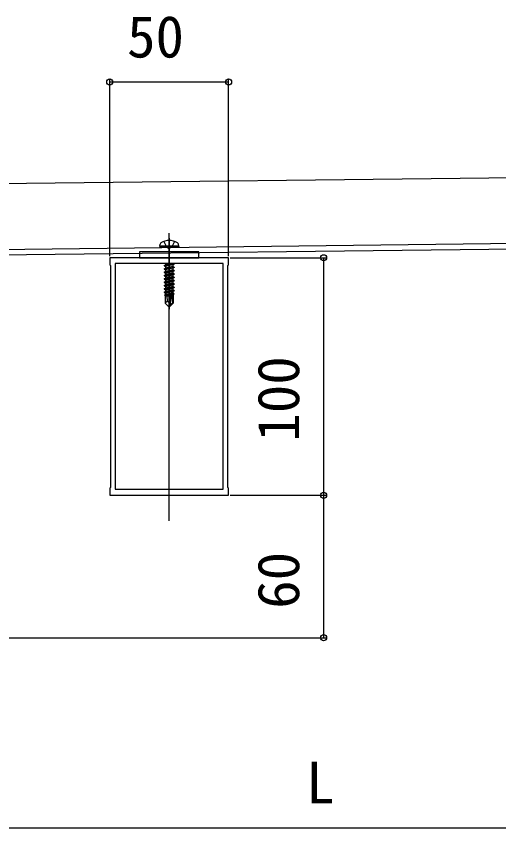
# Model space of a CAD drawing. Units: millimetres, scale not verified. Extents: x -1050 to 1050, y -1570 to 1562.
# Drawn here: x -559.4 to -356.3, y 690 to 1031.7 of the extents above; entities that cross this region are included whole.
import ezdxf
from ezdxf.enums import TextEntityAlignment as Align

# ---------------------------------------------------------------- set-up
doc = ezdxf.new("R2010")
doc.units = ezdxf.units.MM
doc.header["$LTSCALE"] = 8
for name, color, linetype in [('0-2_YKK_11', 7, 'Continuous'), ('0-3_YKK_12', 2, 'Continuous'), ('0-4_YKK_13', 4, 'Continuous'), ('0-5_YKK_D', 6, 'Continuous')]:
    doc.layers.add(name, color=color, linetype=linetype)
doc.styles.add('ＭＳ ゴシック', font='')
doc.styles.get('ＭＳ ゴシック').set_extended_font_data('MS Gothic')

msp = doc.modelspace()

# ---------------------------------------------------------------- linework, layer by layer
at = {"layer": '0-2_YKK_11'}
for points in [[(-470, 930), (-520, 930), (-520, 927), (-519.7, 926.7), (-519.7, 917.458), (-519.7, 916.542), (-519.7, 883.458), (-519.7, 882.542), (-519.7, 877.458), (-519.7, 876.542), (-519.7, 843.458), (-519.7, 842.542), (-519.7, 833.3), (-520, 833), (-520, 830), (-470, 830), (-470, 833), (-470.3, 833.3), (-470.3, 842.542), (-470.3, 843.458), (-470.3, 876.542), (-470.3, 877.458), (-470.3, 882.542), (-470.3, 883.458), (-470.3, 916.542), (-470.3, 917.458), (-470.3, 926.7), (-470, 927)], [(-517.7, 927.5), (-517.7, 832.5), (-472.3, 832.5), (-472.3, 927.5)]]:
    msp.add_lwpolyline(points, close=True, dxfattribs=at)
at = {"layer": '0-3_YKK_12'}
msp.add_line((-495, 819.204), (-495, 940.344), dxfattribs=at)
at = {"layer": '0-4_YKK_13'}
for p, q in [((-670, 960), (-245, 965)), ((-670, 932.3), (-245, 937.3)), ((-495, 938.259), (-495, 908.359)), ((-670, 930), (-245, 935)), ((-499, 934.859), (-498.859, 935.661)), ((-491, 934.859), (-499, 934.859)), ((-499, 934.859), (-498.912, 934.359)), ((-491.088, 934.359), (-498.912, 934.359)), ((-491, 934.859), (-491.141, 935.661)), ((-491, 934.859), (-491.088, 934.359)), ((-497.1, 926.709), (-492.9, 927.409)), ((-492.9, 927.309), (-497.1, 926.609)), ((-497.1, 926.709), (-496.55, 927.026)), ((-497.1, 926.709), (-497.1, 926.609)), ((-497.1, 926.609), (-496.55, 926.291)), ((-497.1, 925.309), (-492.9, 926.009)), ((-494.452, 927.5), (-496.55, 927.026)), ((-496.55, 927.5), (-496.55, 927.026)), ((-493.45, 926.326), (-496.55, 925.626)), ((-496.55, 926.291), (-496.55, 925.626)), ((-493.45, 926.991), (-493.45, 926.326)), ((-492.9, 926.009), (-493.45, 926.326)), ((-492.9, 927.409), (-493.058, 927.5)), ((-492.9, 927.409), (-492.9, 927.309)), ((-492.9, 926.009), (-492.9, 925.909)), ((-492.9, 925.909), (-497.1, 925.209)), ((-497.1, 925.309), (-496.55, 925.626)), ((-497.1, 925.309), (-497.1, 925.209)), ((-497.1, 925.209), (-496.55, 924.891)), ((-492.9, 924.609), (-497.1, 923.909)), ((-497.1, 923.809), (-492.9, 924.509)), ((-497.1, 923.909), (-496.55, 924.226)), ((-497.1, 923.909), (-497.1, 923.809)), ((-497.1, 923.809), (-496.55, 923.491)), ((-492.9, 923.209), (-497.1, 922.509)), ((-497.1, 922.409), (-492.9, 923.109)), ((-497.1, 922.509), (-496.55, 922.826)), ((-497.1, 922.509), (-497.1, 922.409)), ((-493.45, 924.926), (-496.55, 924.226)), ((-496.55, 924.891), (-496.55, 924.226)), ((-496.55, 923.491), (-493.45, 924.191)), ((-493.45, 923.526), (-496.55, 922.826)), ((-496.55, 923.491), (-496.55, 922.826)), ((-496.55, 922.091), (-493.45, 922.791)), ((-493.45, 925.591), (-493.45, 924.926)), ((-492.9, 924.609), (-493.45, 924.926)), ((-492.9, 924.509), (-493.45, 924.191)), ((-493.45, 924.191), (-493.45, 923.526)), ((-492.9, 923.209), (-493.45, 923.526)), ((-492.9, 923.109), (-493.45, 922.791)), ((-493.45, 922.791), (-493.45, 922.126)), ((-492.9, 924.609), (-492.9, 924.509)), ((-492.9, 923.209), (-492.9, 923.109)), ((-497.1, 922.409), (-496.55, 922.091)), ((-492.9, 921.809), (-497.1, 921.109)), ((-497.1, 921.009), (-492.9, 921.709)), ((-497.1, 921.109), (-496.55, 921.426)), ((-497.1, 921.109), (-497.1, 921.009)), ((-497.1, 921.009), (-496.55, 920.691)), ((-492.9, 920.409), (-497.1, 919.709)), ((-497.1, 919.609), (-492.9, 920.309)), ((-497.1, 919.709), (-496.55, 920.026)), ((-497.1, 919.709), (-497.1, 919.609)), ((-497.1, 919.609), (-496.55, 919.291)), ((-493.45, 922.126), (-496.55, 921.426)), ((-496.55, 922.091), (-496.55, 921.426)), ((-496.55, 920.691), (-493.45, 921.391)), ((-493.45, 920.726), (-496.55, 920.026)), ((-496.55, 920.691), (-496.55, 920.026)), ((-496.55, 919.291), (-493.45, 919.991)), ((-493.45, 919.326), (-496.55, 918.626)), ((-496.55, 919.291), (-496.55, 918.626)), ((-492.9, 921.809), (-493.45, 922.126)), ((-492.9, 921.709), (-493.45, 921.391)), ((-493.45, 921.391), (-493.45, 920.726)), ((-492.9, 920.409), (-493.45, 920.726)), ((-492.9, 920.309), (-493.45, 919.991)), ((-493.45, 919.991), (-493.45, 919.326)), ((-492.9, 919.009), (-493.45, 919.326)), ((-492.9, 921.809), (-492.9, 921.709)), ((-492.9, 920.409), (-492.9, 920.309)), ((-492.9, 919.009), (-497.1, 918.309)), ((-497.1, 918.209), (-492.9, 918.909)), ((-497.1, 918.309), (-496.55, 918.626)), ((-497.1, 918.309), (-497.1, 918.209)), ((-497.1, 918.209), (-496.55, 917.891)), ((-492.9, 917.609), (-497.1, 916.909)), ((-497.1, 916.809), (-492.9, 917.509)), ((-497.1, 916.909), (-496.55, 917.226)), ((-497.1, 916.909), (-497.1, 916.809)), ((-497.1, 916.809), (-496.55, 916.491)), ((-492.9, 916.209), (-497.1, 915.509)), ((-497.1, 915.409), (-492.9, 916.109)), ((-497.1, 915.509), (-496.55, 915.826)), ((-496.55, 917.891), (-493.45, 918.591)), ((-493.45, 917.926), (-496.55, 917.226)), ((-496.55, 917.891), (-496.55, 917.226)), ((-496.55, 916.491), (-493.45, 917.191)), ((-493.45, 916.526), (-496.55, 915.826)), ((-496.55, 916.491), (-496.55, 915.826)), ((-496.55, 915.091), (-493.45, 915.791)), ((-492.9, 918.909), (-493.45, 918.591)), ((-493.45, 918.591), (-493.45, 917.926)), ((-492.9, 917.609), (-493.45, 917.926)), ((-492.9, 917.509), (-493.45, 917.191)), ((-493.45, 917.191), (-493.45, 916.526)), ((-492.9, 916.209), (-493.45, 916.526)), ((-492.9, 916.109), (-493.45, 915.791)), ((-493.45, 915.791), (-493.45, 915.126)), ((-492.9, 919.009), (-492.9, 918.909)), ((-492.9, 917.609), (-492.9, 917.509)), ((-492.9, 916.209), (-492.9, 916.109)), ((-497.1, 915.509), (-497.1, 915.409)), ((-497.1, 915.409), (-496.55, 915.091)), ((-494.236, 914.663), (-496.9, 914.224)), ((-496.9, 914.224), (-496.55, 914.426)), ((-496.9, 914.224), (-496.7, 914.109)), ((-494.291, 914.4), (-496.7, 913.932)), ((-496.7, 914.109), (-496.7, 910.909)), ((-494.424, 913.759), (-496.7, 913.759)), ((-496.55, 915.091), (-496.55, 914.426)), ((-494.174, 914.963), (-496.55, 914.426)), ((-494.334, 914.192), (-496.251, 913.759)), ((-494.09, 915.366), (-495, 910.98)), ((-493.668, 915.481), (-494.85, 909.783)), ((-493.6, 915.31), (-493.6, 911.033)), ((-493.45, 915.126), (-493.6, 915.092)), ((-493, 914.867), (-493.6, 914.768)), ((-493, 914.651), (-493.6, 914.535)), ((-493.3, 913.759), (-493.6, 913.759)), ((-493, 914.867), (-493.45, 915.126)), ((-493, 914.651), (-493.3, 914.478)), ((-493.3, 914.478), (-493.3, 910.909)), ((-493, 914.867), (-493, 914.651)), ((-495.743, 911.712), (-496.7, 910.909)), ((-495.15, 909.359), (-496.7, 910.909)), ((-495, 910.98), (-495.15, 909.359)), ((-495.15, 909.359), (-494.85, 909.359)), ((-495, 910.98), (-495, 909.359)), ((-493.6, 911.033), (-494.85, 909.783)), ((-494.85, 909.359), (-493.3, 910.909)), ((-494.85, 909.783), (-494.85, 909.359)), ((-493.3, 910.909), (-493.6, 911.033))]:
    msp.add_line(p, q, dxfattribs=at)
for points in [[(-497.3, 936.838), (-496.145, 934.522), (-495, 933.913)], [(-492.7, 936.838), (-493.855, 934.522), (-495, 933.913)], [(-492.9, 927.309), (-493.45, 926.991), (-496.55, 926.291)], [(-492.9, 925.909), (-493.45, 925.591), (-496.55, 924.891)], [(-495, 910.98), (-495.743, 911.712), (-495.9, 913.759)], [(-493, 914.651), (-493.45, 914.391), (-493.6, 914.357)]]:
    msp.add_lwpolyline(points, dxfattribs=at)
msp.add_lwpolyline([(-507.5, 930), (-482.5, 930), (-482.5, 932.5), (-507.5, 932.5)], close=True, dxfattribs=at)
for centre, radius, start, end in [((-497.972, 935.505), 0.9, 122.05588, 170), ((-495, 930.759), 6.5, 57.94412, 122.05588), ((-492.028, 935.505), 0.9, 10, 57.94412), ((-493.848, 915.31), 0.248, 0, 167.19096)]:
    msp.add_arc(centre, radius, start, end, dxfattribs=at)
at = {"layer": '0-5_YKK_D'}
for p, q in [((-520, 930.7), (-520, 1005)), ((-470, 930.7), (-470, 1005)), ((-520, 1004), (-470, 1004)), ((-469.3, 930), (-429, 930)), ((-430, 930), (-430, 830)), ((-469.3, 830), (-429, 830)), ((-469.3, 830), (-429, 830)), ((-430, 830), (-430, 770)), ((-699.3, 770), (-429, 770)), ((-724, 690), (-129.543, 690))]:
    msp.add_line(p, q, dxfattribs=at)
for centre in [(-520, 1004), (-470, 1004), (-430, 930), (-430, 830), (-430, 830), (-430, 770)]:
    msp.add_circle(centre, 1.275, dxfattribs=at)

# ---------------------------------------------------------------- texts
at = {"layer": '0-5_YKK_D', "style": 'ＭＳ ゴシック'}
for s, p in [('50', (-512.727, 1009)), ('L', (-437.34, 695))]:
    msp.add_text(s, height=17.6, dxfattribs=at).set_placement(p, align=Align.BOTTOM_LEFT)
for s, p in [('100', (-435, 852.591)), ('60', (-435, 782.205))]:
    msp.add_text(s, height=17.6, rotation=90, dxfattribs=at).set_placement(p, align=Align.BOTTOM_LEFT)

doc.saveas('drawing.dxf')
